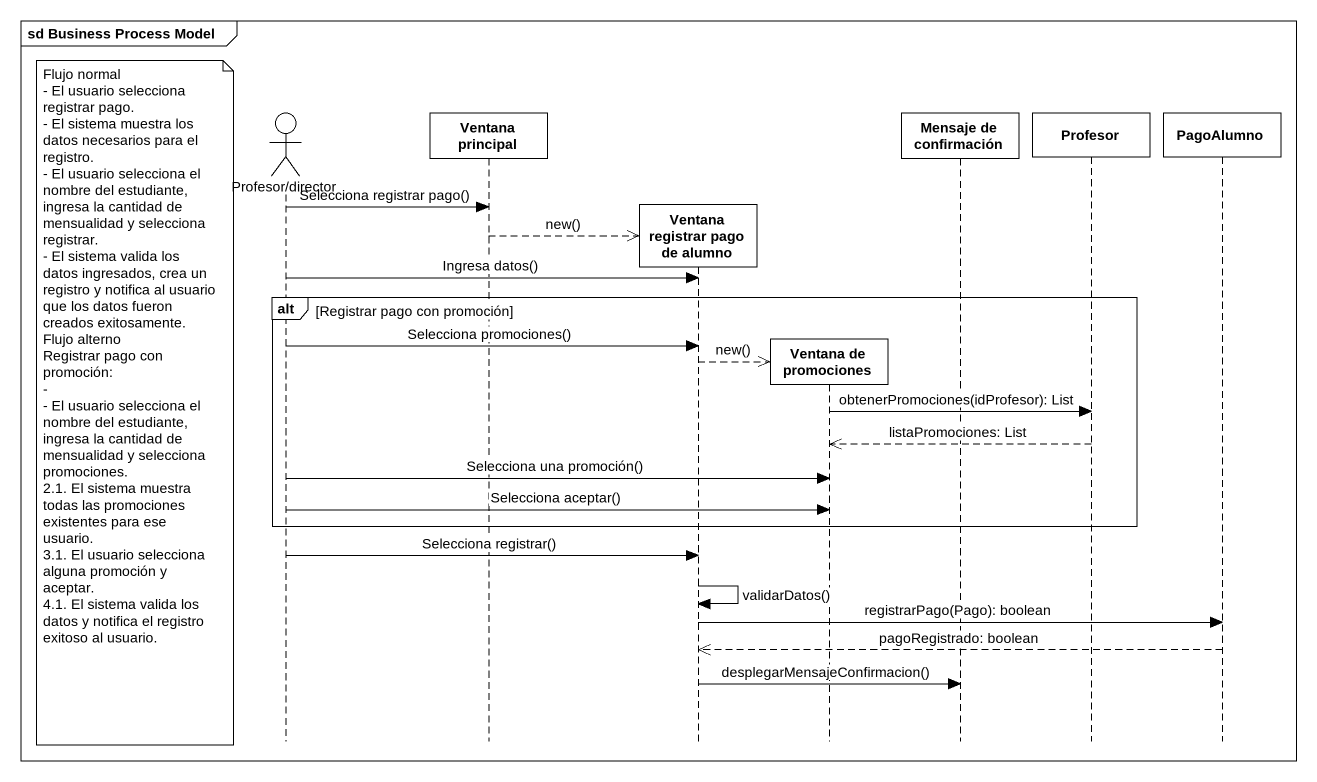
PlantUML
@startuml
mainframe sd Business Process Model
hide footbox
actor "Profesor/director" as Profesor_director
participant "Ventana principal" as Ventana_principal
participant "Ventana registrar pago de alumno" as Ventana_registrar_pago_de
participant "Ventana de promociones" as Ventana_de_promociones
participant "Mensaje de confirmación" as Mensaje_de_confirmación
participant Profesor
participant PagoAlumno

Profesor_director -> Ventana_principal : Selecciona registrar pago()
Ventana_principal -->> Ventana_registrar_pago_de ** : new()
Profesor_director -> Ventana_registrar_pago_de : Ingresa datos()
alt Registrar pago con promoción
  Profesor_director -> Ventana_registrar_pago_de : Selecciona promociones()
  Ventana_registrar_pago_de -->> Ventana_de_promociones ** : new()
  note left of Profesor_director
    Flujo normal
    - El usuario selecciona registrar pago.
    - El sistema muestra los datos necesarios para el registro.
    - El usuario selecciona el nombre del estudiante, ingresa la cantidad de mensualidad y selecciona registrar.
    - El sistema valida los datos ingresados, crea un registro y notifica al usuario que los datos fueron creados exitosamente.
    Flujo alterno
    Registrar pago con promoción:
    -
    - El usuario selecciona el nombre del estudiante, ingresa la cantidad de mensualidad y selecciona promociones.
    2.1. El sistema muestra todas las promociones existentes para ese usuario.
    3.1. El usuario selecciona alguna promoción y aceptar.
    4.1. El sistema valida los datos y notifica el registro exitoso al usuario.
  end note
  Ventana_de_promociones -> Profesor : obtenerPromociones(idProfesor): List
  Profesor -->> Ventana_de_promociones : listaPromociones: List
  Profesor_director -> Ventana_de_promociones : Selecciona una promoción()
  Profesor_director -> Ventana_de_promociones : Selecciona aceptar()
end
Profesor_director -> Ventana_registrar_pago_de : Selecciona registrar()
Ventana_registrar_pago_de -> Ventana_registrar_pago_de : validarDatos()
Ventana_registrar_pago_de -> PagoAlumno : registrarPago(Pago): boolean
PagoAlumno -->> Ventana_registrar_pago_de : pagoRegistrado: boolean
Ventana_registrar_pago_de -> Mensaje_de_confirmación : desplegarMensajeConfirmacion()
@enduml
